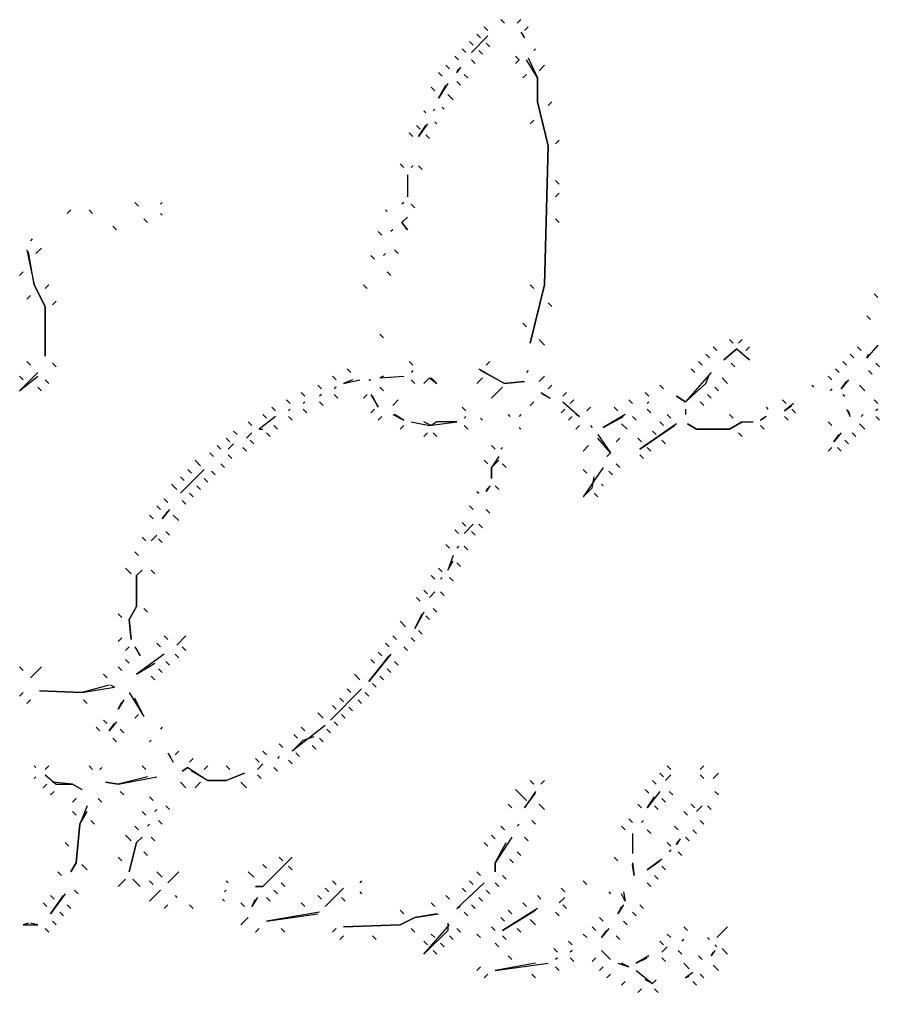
# Model space of a CAD drawing. Extents: x 1 to 2775, y -31 to 2075.
# Drawn here: x 1895.2 to 1973.5, y 1698.8 to 1787.5 of the extents above; entities that cross this region are included whole.
import ezdxf

# ---------------------------------------------------------------- set-up
doc = ezdxf.new("R2010")
doc.units = 0
doc.layers.add('LINEWORK', color=4, linetype='CONTINUOUS')

msp = doc.modelspace()

# ---------------------------------------------------------------- linework, layer by layer
at = {"layer": 'LINEWORK'}
for points in [[(1937.5, 1786.8333), (1937.8333, 1786.5)], [(1939, 1787.5), (1939.3333, 1787.1667)], [(1940.8333, 1787.5), (1940.5, 1787.1667)], [(1941.5, 1786.8333), (1941.1667, 1786.5)], [(1937.8333, 1786), (1936.3333, 1784.5)], [(1936.8333, 1786.1667), (1937.1667, 1785.8333)], [(1940.8333, 1786.3333), (1941.1667, 1785.8333), (1941, 1786.1667)], [(1936.1667, 1785.5), (1936.5, 1785.1667)], [(1937.6667, 1785.3333), (1938, 1785)], [(1934.8333, 1784.1667), (1935.1667, 1783.8333)], [(1935.5, 1784.8333), (1935.8333, 1784.5)], [(1937, 1784.6667), (1937.3333, 1784.3333)], [(1940.3333, 1784.1667), (1940.6667, 1783.8333), (1940.3333, 1783.5), (1940.6667, 1783.8333)], [(1941.5, 1784), (1942.3333, 1782.1667), (1942.3333, 1780), (1943.3333, 1776), (1943, 1763.3333), (1941.6667, 1758), (1943, 1763.3333), (1943.3333, 1776), (1942.3333, 1780), (1942.3333, 1782.1667), (1941.3333, 1783.8333)], [(1942.1667, 1784.8333), (1942, 1784.6667)], [(1934, 1783.3333), (1934.3333, 1783)], [(1935.3333, 1783.1667), (1935, 1782.6667), (1935.1667, 1783)], [(1936.3333, 1783.8333), (1936.6667, 1783.5)], [(1943, 1783.3333), (1942.5, 1782.8333)], [(1933.3333, 1782.6667), (1933.6667, 1782.3333)], [(1935.6667, 1782.5), (1936, 1782.1667)], [(1941.3333, 1782.5), (1941, 1782.1667)], [(1932.6667, 1781.3333), (1933, 1781)], [(1934.1667, 1781.6667), (1933.3333, 1780.3333), (1934, 1781.5)], [(1935, 1781.8333), (1935.3333, 1781.5)], [(1934.1667, 1780.6667), (1934.6667, 1780.1667)], [(1943.6667, 1780), (1943.3333, 1779.6667)], [(1932, 1779.1667), (1932.1667, 1779)], [(1933, 1779.3333), (1932.8333, 1779.1667)], [(1933.6667, 1779.5), (1933.8333, 1779.3333)], [(1931.3333, 1777.8333), (1931.6667, 1777.5)], [(1932.3333, 1778), (1931.5, 1776.8333), (1932.1667, 1777.8333)], [(1933, 1778.1667), (1933.1667, 1778)], [(1942, 1778.3333), (1941.6667, 1778)], [(1930.6667, 1777.1667), (1931, 1776.8333)], [(1932.1667, 1777), (1932.5, 1776.6667)], [(1944.3333, 1776.5), (1944, 1776.1667)], [(1929.8333, 1774.3333), (1930.1667, 1774)], [(1931, 1774.1667), (1930.8333, 1774)], [(1931.5, 1774.1667), (1931.8333, 1773.8333)], [(1930.5, 1773.3333), (1930.5, 1771.3333)], [(1944, 1772.8333), (1944.3333, 1772.5)], [(1944.3333, 1771.6667), (1944, 1771.3333)], [(1905.6667, 1770.8333), (1906, 1770.5)], [(1908.1667, 1770.8333), (1908, 1770.6667)], [(1930.1667, 1770.8333), (1930, 1770.6667)], [(1899.8333, 1770.1667), (1899.5, 1769.8333)], [(1901.5, 1770.1667), (1901.8333, 1769.8333)], [(1908, 1769.8333), (1908.1667, 1769.6667)], [(1928.5, 1770.1667), (1928.6667, 1770)], [(1930.8333, 1770.6667), (1931.1667, 1770.3333)], [(1906.5, 1769.3333), (1906.8333, 1769)], [(1930.5, 1769.5), (1930, 1769), (1930.5, 1768.3333), (1930, 1769)], [(1944, 1769.3333), (1944.3333, 1769)], [(1903.6667, 1768.6667), (1904, 1768.3333)], [(1927.8333, 1768.1667), (1928.1667, 1767.8333)], [(1929.1667, 1768.3333), (1929, 1768.1667)], [(1896.3333, 1767.5), (1896.1667, 1767.3333)], [(1895.8333, 1766.5), (1896.5, 1763.3333), (1897.5, 1761.3333), (1897.5, 1756.8333), (1897.5, 1761.3333), (1896.5, 1763.3333), (1896, 1766.3333)], [(1897.1667, 1766.6667), (1896.6667, 1766.1667)], [(1929.3333, 1766.5), (1929.6667, 1766.1667)], [(1927.1667, 1766), (1927.5, 1765.6667)], [(1928.5, 1766.1667), (1928.3333, 1766)], [(1895.5, 1764.5), (1895.1667, 1764.1667)], [(1928.6667, 1764.5), (1929, 1764.1667)], [(1897.8333, 1763.3333), (1897.5, 1763)], [(1926.5, 1763.3333), (1926.8333, 1763)], [(1941.6667, 1763.3333), (1942, 1763)], [(1896.1667, 1762.3333), (1895.8333, 1762)], [(1898.5, 1761.8333), (1898.1667, 1761.5)], [(1973, 1762.5), (1973.3333, 1762.1667)], [(1943.3333, 1761.6667), (1943.6667, 1761.3333)], [(1972.3333, 1760.5), (1972.6667, 1760.1667)], [(1941, 1759.8333), (1941.3333, 1759.5)], [(1928, 1758.8333), (1928.3333, 1758.5)], [(1942.5, 1758.3333), (1943, 1757.8333)], [(1959.8333, 1758.3333), (1960.1667, 1758)], [(1961, 1758.3333), (1960.6667, 1758)], [(1958.3333, 1757.6667), (1958.6667, 1757.3333)], [(1960.5, 1757.5), (1959.3333, 1756.5), (1960.5, 1757.5), (1961.6667, 1756.5), (1960.8333, 1757.1667)], [(1961.6667, 1757.6667), (1961.3333, 1757.3333)], [(1971.5, 1757.6667), (1971.8333, 1757.3333)], [(1973.3333, 1757.8333), (1972.3333, 1756.6667), (1972.5, 1757)], [(1957.6667, 1757), (1958, 1756.6667)], [(1970.8333, 1757), (1971.1667, 1756.6667)], [(1895.8333, 1756.3333), (1896.1667, 1756)], [(1898.1667, 1756.1667), (1898.5, 1755.8333)], [(1925, 1755.6667), (1925.3333, 1755.3333)], [(1930.6667, 1756.3333), (1931, 1756)], [(1937, 1755.6667), (1939.3333, 1754.3333), (1941.1667, 1754.5), (1939.3333, 1754.3333), (1937.1667, 1755.5)], [(1938, 1756.3333), (1937.6667, 1756)], [(1956.3333, 1755.6667), (1956.6667, 1755.3333)], [(1957, 1756.3333), (1957.3333, 1756)], [(1960, 1756.1667), (1960.3333, 1755.8333)], [(1969.5, 1755.6667), (1969.8333, 1755.3333)], [(1970.1667, 1756.3333), (1970.5, 1756)], [(1973.1667, 1756.1667), (1973.5, 1755.8333)], [(1896.8333, 1755.3333), (1895.1667, 1753.6667), (1896.8333, 1755)], [(1895.1667, 1755), (1895.5, 1754.6667)], [(1923.6667, 1755), (1924, 1754.6667)], [(1928.3333, 1755), (1928, 1754.8333), (1930.1667, 1755)], [(1931, 1755.5), (1930.8333, 1755.3333)], [(1932.5, 1754.8333), (1932, 1754.3333), (1932.5, 1754.8333), (1933.1667, 1754.3333), (1932.6667, 1754.8333)], [(1937.3333, 1754.8333), (1936.8333, 1754.3333)], [(1941.5, 1755.5), (1941.3333, 1755.3333)], [(1943, 1755), (1942.5, 1754.5)], [(1958.1667, 1755.3333), (1955.8333, 1752.6667), (1955, 1753.1667), (1955.8333, 1752.6667), (1957.6667, 1754.3333), (1958, 1755.1667)], [(1959.1667, 1754.8333), (1959.6667, 1754.3333)], [(1968.8333, 1755), (1969.1667, 1754.6667)], [(1972.5, 1755.5), (1972.8333, 1755.1667)], [(1896.8333, 1754), (1897.1667, 1753.6667)], [(1897.5, 1754.6667), (1897.8333, 1754.3333)], [(1922.3333, 1754.1667), (1922.6667, 1753.8333)], [(1924, 1754), (1923.8333, 1753.8333)], [(1925.5, 1754.6667), (1924.6667, 1754.3333), (1926.1667, 1754.6667)], [(1927, 1754.6667), (1927.1667, 1754.6667)], [(1928, 1754), (1928.3333, 1753.6667)], [(1930.8333, 1754.6667), (1931.1667, 1754.3333)], [(1939.1667, 1754), (1938.1667, 1753)], [(1943.6667, 1754.1667), (1943.3333, 1753.8333)], [(1953.5, 1754.1667), (1953.8333, 1753.8333)], [(1958.5, 1754), (1958.8333, 1753.6667)], [(1967.3333, 1754.1667), (1967.5, 1754)], [(1969.1667, 1753.8333), (1969, 1753.6667)], [(1970.6667, 1754.6667), (1970, 1753.8333), (1970.5, 1754.5)], [(1971.6667, 1754.1667), (1972.1667, 1753.6667)], [(1920.8333, 1753.5), (1921.1667, 1753.1667)], [(1922.6667, 1753.3333), (1922.5, 1753.1667)], [(1923.8333, 1753.3333), (1924.1667, 1753)], [(1926.8333, 1753.3333), (1926.5, 1753)], [(1927.1667, 1753.3333), (1927.8333, 1752.1667), (1927.3333, 1753.1667)], [(1942.6667, 1753.5), (1943.5, 1753), (1942.8333, 1753.3333)], [(1945, 1753.5), (1944.6667, 1753.1667)], [(1952.1667, 1753.5), (1952.5, 1753.1667)], [(1957.8333, 1753.3333), (1958.1667, 1753)], [(1970.1667, 1753.3333), (1970.3333, 1753.1667)], [(1918.1667, 1752.1667), (1918.5, 1751.8333)], [(1919.5, 1752.8333), (1919.8333, 1752.5)], [(1921.1667, 1752.6667), (1921, 1752.5)], [(1922.5, 1752.6667), (1922.8333, 1752.3333)], [(1929.6667, 1752.8333), (1929.1667, 1752.3333)], [(1935.5, 1752.1667), (1935.8333, 1751.8333)], [(1942, 1752.6667), (1941.6667, 1752.3333)], [(1944.6667, 1752.6667), (1946.1667, 1751.3333), (1945.8333, 1751.5)], [(1945.6667, 1752.8333), (1945.3333, 1752.5)], [(1947.1667, 1752.1667), (1946.8333, 1751.8333)], [(1949.3333, 1752.1667), (1949.6667, 1751.8333)], [(1950.6667, 1752.8333), (1951, 1752.5)], [(1952.5, 1752.6667), (1952.3333, 1752.5)], [(1957.1667, 1752.6667), (1957.5, 1752.3333)], [(1963.1667, 1752.1667), (1963.3333, 1752)], [(1964.6667, 1752.8333), (1965, 1752.5)], [(1965.6667, 1752.5), (1964.8333, 1751.8333), (1965.5, 1752.3333)], [(1973, 1752.8333), (1973.3333, 1752.5)], [(1918.5, 1751.3333), (1917, 1750.1667), (1917.3333, 1750.1667)], [(1917.3333, 1751.5), (1917.6667, 1751.1667)], [(1919.8333, 1752), (1919.6667, 1751.8333)], [(1919.6667, 1751.3333), (1920, 1751)], [(1921, 1752), (1921.3333, 1751.6667)], [(1927.5, 1752), (1927.1667, 1751.6667)], [(1928.1667, 1751.3333), (1927.8333, 1751)], [(1929.1667, 1751.5), (1930.1667, 1751), (1929.3333, 1751.5)], [(1935.8333, 1751.3333), (1935.6667, 1751.1667)], [(1939.6667, 1751.5), (1939.8333, 1751.3333)], [(1940.8333, 1751.5), (1940.6667, 1751.3333)], [(1944.8333, 1752), (1944.5, 1751.6667)], [(1945.5, 1751.3333), (1945.1667, 1751)], [(1950.3333, 1751.5), (1948.3333, 1750.3333), (1950.1667, 1751.3333)], [(1951, 1751.3333), (1951.3333, 1751)], [(1952.3333, 1752), (1952.6667, 1751.6667)], [(1954.1667, 1751.5), (1954.5, 1751.1667)], [(1955.8333, 1752), (1955.8333, 1751.5)], [(1959.8333, 1751.5), (1960.1667, 1751.1667)], [(1963.1667, 1751.3333), (1962.6667, 1751), (1963, 1751.1667)], [(1964.8333, 1751.3333), (1965.1667, 1751)], [(1965.5, 1752), (1965.8333, 1751.6667)], [(1970.5, 1752), (1970.8333, 1751.3333), (1970.6667, 1751.8333)], [(1972, 1751.5), (1971.8333, 1751.3333)], [(1973.3333, 1752), (1973.1667, 1751.8333)], [(1973.1667, 1751.3333), (1973.5, 1751)], [(1916, 1750.8333), (1916.3333, 1750.5)], [(1918.3333, 1750.5), (1918.6667, 1750.1667)], [(1930.1667, 1750.5), (1929.8333, 1750.1667)], [(1930.8333, 1750.8333), (1932.5, 1750.5), (1935, 1750.8333), (1933.1667, 1750.8333), (1932.6667, 1750.5), (1932, 1750.8333)], [(1935.6667, 1750.5), (1936, 1750.1667)], [(1937.1667, 1751.1667), (1937.3333, 1751)], [(1940.6667, 1750.3333), (1940.8333, 1750.1667)], [(1946.1667, 1750.5), (1945.8333, 1750.1667)], [(1947.1667, 1750.5), (1947.3333, 1750.3333)], [(1950, 1750.6667), (1950.5, 1750.1667)], [(1955, 1750.6667), (1951.6667, 1748.3333), (1954.8333, 1750.5)], [(1953.5, 1750.8333), (1953.8333, 1750.5)], [(1961, 1750.8333), (1959.8333, 1750.1667), (1956.8333, 1750.1667), (1956, 1750.6667), (1956.8333, 1750.1667), (1959.8333, 1750.1667), (1961, 1750.8333), (1962, 1750.8333)], [(1962.6667, 1750.5), (1963, 1750.1667)], [(1968.8333, 1750.8333), (1969.1667, 1750.5)], [(1971.6667, 1750.6667), (1972.1667, 1750.1667)], [(1914.6667, 1750), (1915, 1749.6667)], [(1916.3333, 1749.8333), (1915.8333, 1749.3333)], [(1917.6667, 1749.8333), (1918, 1749.5)], [(1932.3333, 1749.8333), (1932, 1749.5)], [(1932.8333, 1749.8333), (1933.1667, 1749.5)], [(1947.8333, 1749.6667), (1949, 1748), (1948.6667, 1747.6667), (1949, 1748), (1947.8333, 1749.3333)], [(1952.8333, 1750), (1953.1667, 1749.6667)], [(1960.6667, 1749.8333), (1961, 1749.5)], [(1970, 1749.8333), (1969.3333, 1749), (1969.8333, 1749.6667)], [(1971, 1749.8333), (1971.3333, 1749.5)], [(1913.1667, 1748.6667), (1913.5, 1748.3333)], [(1914, 1749.3333), (1914.3333, 1749)], [(1914.6667, 1748.8333), (1914.1667, 1748.3333)], [(1916.1667, 1749.1667), (1916.5, 1748.8333)], [(1938.1667, 1748.6667), (1938.5, 1748.3333)], [(1947, 1748.6667), (1946.5, 1748.1667)], [(1949.8333, 1749.3333), (1949.5, 1749)], [(1951.5, 1749.3333), (1951.8333, 1749)], [(1953.6667, 1749.1667), (1954, 1748.8333)], [(1970.3333, 1749.1667), (1970.6667, 1748.8333)], [(1912.5, 1748), (1912.8333, 1747.6667)], [(1914.1667, 1747.8333), (1914.5, 1747.5)], [(1915.5, 1748.5), (1915.8333, 1748.1667)], [(1938.8333, 1747.6667), (1938.1667, 1746.6667), (1938.1667, 1745.6667), (1938.1667, 1746.6667), (1938.8333, 1747.3333)], [(1939.1667, 1748.5), (1939, 1748.3333)], [(1951.6667, 1747.8333), (1952, 1747.5)], [(1952.3333, 1748.5), (1952.6667, 1748.1667)], [(1969.1667, 1748.5), (1968.8333, 1748.1667)], [(1969.6667, 1748.5), (1970, 1748.1667)], [(1911.1667, 1747.3333), (1911.6667, 1746.8333)], [(1913.5, 1747), (1913.8333, 1746.6667)], [(1937.5, 1747.3333), (1937.8333, 1747)], [(1939.1667, 1747), (1939.5, 1746.6667)], [(1949.5, 1747), (1949.8333, 1746.6667)], [(1912, 1746.5), (1909.8333, 1744.3333)], [(1910.5, 1746.5), (1910.8333, 1746.1667)], [(1912.6667, 1746.3333), (1913, 1746)], [(1948.3333, 1746.6667), (1946.5, 1744), (1947.3333, 1744.8333), (1947.5, 1745.8333)], [(1946.5, 1746.5), (1946.8333, 1746.1667)], [(1948.8333, 1746.3333), (1949.1667, 1746)], [(1909, 1745.1667), (1909.5, 1744.6667)], [(1909.8333, 1745.8333), (1910.1667, 1745.5)], [(1911.3333, 1745), (1911.6667, 1744.6667)], [(1912, 1745.6667), (1912.3333, 1745.3333)], [(1938, 1745), (1937.6667, 1744.5), (1937.8333, 1744.8333)], [(1938.5, 1745), (1938.8333, 1744.6667)], [(1948.1667, 1745.1667), (1948.3333, 1745)], [(1910.6667, 1744.3333), (1911, 1744)], [(1936.8333, 1744.5), (1937, 1744.3333)], [(1947.5, 1744.3333), (1947.8333, 1744)], [(1908.3333, 1743.8333), (1908.6667, 1743.5)], [(1910, 1743.6667), (1910.3333, 1743.3333)], [(1907, 1742.3333), (1907.3333, 1742)], [(1907.6667, 1743.1667), (1908, 1742.8333)], [(1908.8333, 1742.8333), (1908.1667, 1742), (1908.6667, 1742.6667)], [(1909.1667, 1742.3333), (1909.6667, 1741.8333)], [(1936.1667, 1743.1667), (1936.5, 1742.8333)], [(1937.6667, 1742.8333), (1938, 1742.5)], [(1935.5, 1741.6667), (1935.8333, 1741.3333)], [(1936.5, 1741.5), (1935.6667, 1740.6667)], [(1937, 1741.5), (1937.3333, 1741.1667)], [(1908.5, 1740.8333), (1908.8333, 1740.5)], [(1934.8333, 1741), (1935.1667, 1740.6667)], [(1936.3333, 1740.8333), (1936.6667, 1740.5)], [(1906.3333, 1740.3333), (1906.6667, 1740)], [(1907.6667, 1740.5), (1907.1667, 1740)], [(1907.8333, 1740.1667), (1908.1667, 1739.8333)], [(1934, 1739.6667), (1934.3333, 1739.3333)], [(1905.6667, 1739), (1906, 1738.6667)], [(1935.1667, 1739.5), (1935, 1739.3333)], [(1935.6667, 1739.5), (1936, 1739.1667)], [(1934.6667, 1738.6667), (1934.1667, 1737.3333), (1934.6667, 1738.1667)], [(1935, 1738), (1935.3333, 1737.6667)], [(1904.8333, 1737.5), (1905.3333, 1737)], [(1906.3333, 1737.3333), (1905.8333, 1736.8333), (1905.8333, 1734), (1905.1667, 1732.8333), (1905.3333, 1731), (1905.1667, 1732.8333), (1905.8333, 1734), (1905.8333, 1736.8333)], [(1907.1667, 1737.3333), (1907.5, 1737)], [(1933.3333, 1737.5), (1933.6667, 1737.1667)], [(1932.6667, 1736.8333), (1933, 1736.5)], [(1933.6667, 1736.6667), (1933.5, 1736.5)], [(1934.3333, 1736.6667), (1934.6667, 1736.3333)], [(1932, 1735.5), (1932.3333, 1735.1667)], [(1933, 1735.3333), (1932.5, 1734.8333)], [(1933.5, 1735.3333), (1933.8333, 1735)], [(1931.3333, 1734.8333), (1931.6667, 1734.5)], [(1906.5, 1733.8333), (1906.8333, 1733.5)], [(1932, 1733.5), (1931.1667, 1732), (1931.8333, 1733.3333)], [(1932.8333, 1733.8333), (1933.1667, 1733.5)], [(1904.1667, 1733.3333), (1904.5, 1733)], [(1929.8333, 1732.6667), (1930.3333, 1732.1667)], [(1932.1667, 1733.1667), (1932.5, 1732.8333)], [(1931.5, 1731.8333), (1931.8333, 1731.5)], [(1904.5, 1731.1667), (1904.1667, 1730.8333)], [(1908.3333, 1731.3333), (1908.6667, 1731)], [(1910.3333, 1731.3333), (1909.5, 1730.5)], [(1929.1667, 1731.3333), (1929.5, 1731)], [(1930.8333, 1731.1667), (1931.1667, 1730.8333)], [(1905.1667, 1730.3333), (1904.8333, 1730)], [(1905.6667, 1730.3333), (1906.1667, 1729.5), (1905.8333, 1730.1667)], [(1907.6667, 1730.6667), (1908, 1730.3333)], [(1910, 1730.3333), (1910.3333, 1730)], [(1928.5, 1730.6667), (1928.8333, 1730.3333)], [(1930.1667, 1730.3333), (1930.5, 1730)], [(1904.8333, 1729.1667), (1905.1667, 1728.8333)], [(1908.3333, 1729.6667), (1905.8333, 1727.8333), (1907.5, 1728.8333)], [(1909.3333, 1729.6667), (1909.6667, 1729.3333)], [(1929, 1729.6667), (1927, 1727.1667), (1928.8333, 1729.5)], [(1927.1667, 1729.1667), (1927.5, 1728.8333)], [(1927.8333, 1729.8333), (1928.1667, 1729.5)], [(1895.1667, 1728.5), (1895.5, 1728.1667)], [(1897.1667, 1728.5), (1896.1667, 1727.5)], [(1904.1667, 1728.5), (1904.5, 1728.1667)], [(1907.8333, 1728.3333), (1908.1667, 1728)], [(1908.5, 1729), (1908.8333, 1728.6667)], [(1928.6667, 1728.3333), (1929, 1728)], [(1929.3333, 1729), (1929.6667, 1728.6667)], [(1902.8333, 1727.8333), (1903.1667, 1727.5)], [(1907.1667, 1727.6667), (1907.5, 1727.3333)], [(1925.6667, 1727.8333), (1926.1667, 1727.3333)], [(1928, 1727.6667), (1928.3333, 1727.3333)], [(1903.3333, 1726.8333), (1900.8333, 1726.1667), (1897, 1726.3333), (1900.8333, 1726.1667), (1903.8333, 1726.6667), (1903.5, 1726.8333)], [(1926.3333, 1726.5), (1923.5, 1723.6667)], [(1925, 1726.5), (1925.3333, 1726.1667)], [(1927.3333, 1727), (1927.6667, 1726.6667)], [(1895.5, 1726.1667), (1895.1667, 1725.8333)], [(1896.1667, 1725.5), (1895.8333, 1725.1667)], [(1901, 1725.5), (1901.3333, 1725.1667)], [(1904.6667, 1725.5), (1904.1667, 1724.6667), (1904.5, 1725.3333)], [(1905.1667, 1726.1667), (1906.5, 1724), (1905.6667, 1725.6667)], [(1924.3333, 1725.6667), (1924.6667, 1725.3333)], [(1926, 1725.5), (1926.3333, 1725.1667)], [(1926.6667, 1726.1667), (1927, 1725.8333)], [(1923.6667, 1725), (1924, 1724.6667)], [(1925.1667, 1724.8333), (1925.5, 1724.5)], [(1906, 1724.1667), (1905.6667, 1723.8333)], [(1922.3333, 1724.3333), (1922.8333, 1723.8333)], [(1924.5, 1724.1667), (1924.8333, 1723.8333)], [(1902.1667, 1723), (1902.5, 1722.6667)], [(1902.8333, 1723.6667), (1903.1667, 1723.3333)], [(1904, 1723.5), (1903.3333, 1722.6667), (1903.8333, 1723.3333)], [(1904.3333, 1722.8333), (1904.6667, 1722.5)], [(1908.1667, 1723), (1908, 1722.8333)], [(1923, 1723.1667), (1920, 1720.8333), (1921, 1721.8333), (1922, 1722.1667)], [(1920.8333, 1723), (1921.1667, 1722.6667)], [(1923.1667, 1722.8333), (1923.5, 1722.5)], [(1923.8333, 1723.5), (1924.1667, 1723.1667)], [(1903.6667, 1722), (1904, 1721.6667)], [(1920.1667, 1722.3333), (1920.5, 1722)], [(1922.5, 1722), (1922.8333, 1721.6667)], [(1907.1667, 1721.8333), (1907, 1721.6667)], [(1918.8333, 1721.5), (1919.1667, 1721.1667)], [(1921.8333, 1721.3333), (1922.1667, 1721)], [(1908.6667, 1720.6667), (1909.1667, 1719.8333), (1908.8333, 1720.5)], [(1909.6667, 1720.8333), (1909.3333, 1720.5)], [(1911, 1720.1667), (1910.6667, 1719.8333)], [(1916.6667, 1720.1667), (1917, 1719.8333)], [(1917.3333, 1720.8333), (1917.6667, 1720.5)], [(1918.8333, 1720.3333), (1918.6667, 1720.1667)], [(1920.3333, 1720.6667), (1920.6667, 1720.3333)], [(1896.5, 1719.5), (1896.6667, 1719.3333)], [(1897.8333, 1719.5), (1897.5, 1719.1667)], [(1901.5, 1719.5), (1901.8333, 1719.1667)], [(1902.6667, 1719.3333), (1902.5, 1719.1667)], [(1906.3333, 1719.5), (1906.6667, 1719.1667)], [(1910.5, 1719.3333), (1910, 1719), (1910.5, 1719.3333), (1912.3333, 1718.1667), (1914, 1718.1667), (1915.6667, 1718.8333), (1914, 1718.1667), (1912.3333, 1718.1667), (1910.8333, 1719)], [(1912.3333, 1719.5), (1912, 1719.1667)], [(1914, 1719.5), (1914.3333, 1719.1667)], [(1917.3333, 1719.6667), (1916.8333, 1719.1667)], [(1918.3333, 1719.3333), (1918.6667, 1719)], [(1919.6667, 1720), (1920, 1719.6667)], [(1954.1667, 1719.5), (1954.5, 1719.1667)], [(1957.5, 1719.5), (1957.1667, 1719.1667)], [(1896.6667, 1718.5), (1896.5, 1718.3333)], [(1897.5, 1718.6667), (1898.5, 1717.8333), (1900, 1717.8333), (1900.8333, 1717.3333), (1900, 1717.8333), (1898.1667, 1718)], [(1906.8333, 1718.5), (1904.1667, 1717.8333), (1903, 1718), (1904.1667, 1717.8333), (1907.6667, 1718.5)], [(1916.8333, 1718.6667), (1917.1667, 1718.3333)], [(1953.5, 1718.8333), (1953.8333, 1718.5)], [(1954.5, 1718.6667), (1954, 1718.1667)], [(1957.1667, 1718.6667), (1957.5, 1718.3333)], [(1958.8333, 1718.8333), (1958.3333, 1718.3333)], [(1897.6667, 1717.8333), (1897.3333, 1717.5)], [(1909.8333, 1718), (1910.3333, 1717.5)], [(1911.6667, 1718), (1911.1667, 1717.5)], [(1915.3333, 1718), (1915.8333, 1717.5)], [(1941.6667, 1718.1667), (1942, 1717.8333)], [(1943, 1718.1667), (1942.6667, 1717.8333)], [(1952.8333, 1718.1667), (1953.1667, 1717.8333)], [(1898.3333, 1717.1667), (1898, 1716.8333)], [(1904.3333, 1717.1667), (1904.6667, 1716.8333)], [(1907, 1716.6667), (1907.3333, 1716.3333)], [(1940.3333, 1717.3333), (1941.3333, 1716.3333)], [(1942.1667, 1717.1667), (1941.1667, 1715.6667), (1942.1667, 1717)], [(1952.1667, 1717.3333), (1952.5, 1717)], [(1953.5, 1717.1667), (1952.3333, 1715.6667), (1953, 1716.6667)], [(1954.3333, 1717.1667), (1954.6667, 1716.8333)], [(1958.5, 1717.1667), (1958.8333, 1716.8333)], [(1901.3333, 1715.8333), (1900.6667, 1714.1667), (1900.3333, 1710.6667), (1899.8333, 1709.8333), (1900.3333, 1710.6667), (1900.6667, 1714.1667), (1901.3333, 1715.3333)], [(1900.3333, 1716.5), (1900, 1716.1667)], [(1902.3333, 1716.5), (1902.6667, 1716.1667)], [(1908.5, 1715.8333), (1908.8333, 1715.5)], [(1939.6667, 1716), (1940, 1715.6667)], [(1942.5, 1716), (1943, 1715.5)], [(1951.5, 1716), (1951.8333, 1715.6667)], [(1953, 1715.8333), (1953.3333, 1715.5)], [(1953.6667, 1716.5), (1954, 1716.1667)], [(1956.3333, 1716), (1956.6667, 1715.6667)], [(1957.3333, 1715.8333), (1956.8333, 1715.3333)], [(1957.8333, 1715.8333), (1958.1667, 1715.5)], [(1900, 1715.3333), (1900.3333, 1715)], [(1906.3333, 1715.3333), (1906.6667, 1715)], [(1907.6667, 1715.5), (1907.5, 1715.3333)], [(1955.6667, 1715.3333), (1956, 1715)], [(1901.6667, 1714.5), (1902, 1714.1667)], [(1905.6667, 1714), (1906, 1713.6667)], [(1907, 1714.1667), (1906.8333, 1714)], [(1907.8333, 1714.5), (1908.1667, 1714.1667)], [(1939, 1714), (1939.3333, 1713.6667)], [(1940.6667, 1714.1667), (1940.5, 1714)], [(1941.8333, 1714.5), (1942.1667, 1714.1667)], [(1950, 1714), (1950.3333, 1713.6667)], [(1950.6667, 1714.6667), (1951, 1714.3333)], [(1952, 1714.5), (1951.8333, 1714.3333)], [(1954.8333, 1714), (1955.1667, 1713.6667)], [(1957.1667, 1714.5), (1957.5, 1714.1667)], [(1904.8333, 1713.1667), (1905.3333, 1712.6667)], [(1938.1667, 1713.1667), (1938.5, 1712.8333)], [(1951, 1713.3333), (1951, 1711.5)], [(1952.3333, 1713.6667), (1952.6667, 1713.3333)], [(1956.5, 1713.6667), (1956.8333, 1713.3333)], [(1899.3333, 1712.5), (1899.6667, 1712.1667)], [(1906.3333, 1713), (1905.8333, 1712.5), (1905.1667, 1709.8333), (1905.8333, 1712.5)], [(1907.1667, 1713), (1907.5, 1712.6667)], [(1937.5, 1712.5), (1937.8333, 1712.1667)], [(1940, 1713), (1938.5, 1710.6667), (1938.5, 1709.8333), (1938.5, 1710.6667), (1939.5, 1712.5)], [(1941.1667, 1713), (1941.5, 1712.6667)], [(1954.1667, 1712.5), (1954.5, 1712.1667)], [(1955.3333, 1712.8333), (1955, 1712.3333), (1955.1667, 1712.6667)], [(1955.8333, 1713), (1956.1667, 1712.6667)], [(1906.5, 1711.6667), (1906.8333, 1711.3333)], [(1940.5, 1711.6667), (1940.8333, 1711.3333)], [(1954.5, 1711.8333), (1954.3333, 1711.6667)], [(1955.1667, 1711.6667), (1955.5, 1711.3333)], [(1900.8333, 1710.5), (1901.3333, 1710)], [(1904.1667, 1711.1667), (1904.5, 1710.8333)], [(1920, 1711.1667), (1917.3333, 1708.5), (1916.6667, 1708.5), (1917.3333, 1708.5)], [(1917.3333, 1710.5), (1917.6667, 1710.1667)], [(1918.8333, 1711.1667), (1919.1667, 1710.8333)], [(1939.8333, 1711), (1940.1667, 1710.6667)], [(1949.3333, 1711.1667), (1949.6667, 1710.8333)], [(1951, 1710.6667), (1951.1667, 1709.5), (1951, 1710.5)], [(1953.6667, 1711), (1952.3333, 1710), (1953.5, 1710.8333)], [(1898.6667, 1709.8333), (1899, 1709.5)], [(1907.6667, 1709.8333), (1908.1667, 1709.3333)], [(1909.6667, 1709.8333), (1908.6667, 1708.8333)], [(1916, 1709.8333), (1916.5, 1709.3333)], [(1919.6667, 1710.3333), (1920, 1710)], [(1936.8333, 1709.8333), (1937.1667, 1709.5)], [(1939.1667, 1709.5), (1939.5, 1709.1667)], [(1953, 1709.5), (1953.3333, 1709.1667)], [(1953.6667, 1710.3333), (1954, 1710)], [(1904.8333, 1709.1667), (1904.1667, 1708.5)], [(1905.5, 1709.1667), (1906.1667, 1708.5)], [(1907, 1709), (1907.3333, 1708.6667)], [(1914, 1709), (1914.1667, 1708.8333)], [(1919, 1708.8333), (1919.3333, 1708.5)], [(1923.6667, 1709), (1924, 1708.6667)], [(1926.3333, 1709), (1926.1667, 1708.8333)], [(1937.5, 1708.8333), (1935, 1706.5), (1935.3333, 1706.6667)], [(1936.1667, 1709), (1936.5, 1708.6667)], [(1938.5, 1708.8333), (1938.8333, 1708.5)], [(1946.5, 1709), (1946.8333, 1708.6667)], [(1952.3333, 1708.8333), (1952.6667, 1708.5)], [(1899.3333, 1707.8333), (1898, 1706), (1899.1667, 1707.6667)], [(1900.1667, 1708.1667), (1900.5, 1707.8333)], [(1908, 1708.1667), (1907, 1707.1667)], [(1914, 1708.1667), (1913.8333, 1708)], [(1918.3333, 1708.1667), (1918.6667, 1707.8333)], [(1924.6667, 1708.3333), (1923, 1706.6667), (1924.5, 1708.1667)], [(1923, 1708.3333), (1923.3333, 1708)], [(1926.1667, 1708), (1926.3333, 1707.8333)], [(1935.5, 1708.3333), (1935.8333, 1708)], [(1937.6667, 1708.1667), (1938, 1707.8333)], [(1944.5, 1708.3333), (1944.8333, 1708)], [(1948.8333, 1708), (1949, 1707.8333)], [(1950.1667, 1708), (1950.3333, 1707.1667), (1950, 1707.8333)], [(1897.3333, 1707), (1897.6667, 1706.6667)], [(1898, 1707.6667), (1898.3333, 1707.3333)], [(1909.3333, 1707.6667), (1909.5, 1707.5)], [(1913.6667, 1707.3333), (1913.8333, 1707.1667)], [(1915.3333, 1707), (1915.6667, 1706.6667)], [(1916.8333, 1707.5), (1916.3333, 1706.6667), (1916.6667, 1707.3333)], [(1917.6667, 1707.5), (1918, 1707.1667)], [(1920.8333, 1707), (1921.1667, 1706.6667)], [(1922.3333, 1707.6667), (1922.6667, 1707.3333)], [(1924.5, 1707.5), (1924.8333, 1707.1667)], [(1932.6667, 1707), (1933, 1706.6667)], [(1934, 1707.6667), (1934.3333, 1707.3333)], [(1937, 1707.5), (1937.3333, 1707.1667)], [(1941, 1707), (1941.3333, 1706.6667)], [(1942.3333, 1707.6667), (1942.6667, 1707.3333)], [(1944.8333, 1707.5), (1944.3333, 1707)], [(1898.8333, 1706.1667), (1899.1667, 1705.8333)], [(1899.5, 1706.8333), (1899.8333, 1706.5)], [(1908.6667, 1706.8333), (1908.3333, 1706.5)], [(1910.6667, 1706.8333), (1911, 1706.5)], [(1922.5, 1706.1667), (1917.6667, 1705.3333), (1922.3333, 1706)], [(1933.1667, 1706), (1931.1667, 1705.6667), (1929.8333, 1705), (1924.6667, 1704.8333), (1929.8333, 1705), (1931.1667, 1705.6667), (1933.3333, 1706)], [(1929.8333, 1706.3333), (1930.1667, 1706)], [(1935.6667, 1706.1667), (1936, 1705.8333)], [(1936.3333, 1706.8333), (1936.6667, 1706.5)], [(1942.3333, 1706.5), (1939.1667, 1704.5), (1942.1667, 1706.3333)], [(1939.6667, 1706.3333), (1940, 1706)], [(1944, 1706.1667), (1944.3333, 1705.8333)], [(1944.6667, 1706.8333), (1945, 1706.5)], [(1950.1667, 1706.8333), (1949.6667, 1706), (1950, 1706.6667)], [(1951, 1706.1667), (1951.3333, 1705.8333)], [(1951.6667, 1706.8333), (1952, 1706.5)], [(1896, 1705.1667), (1895.5, 1705), (1896.8333, 1705), (1896.1667, 1705.1667)], [(1898.1667, 1705.3333), (1898.5, 1705)], [(1916, 1705.6667), (1915.3333, 1705)], [(1934.1667, 1705.1667), (1934.1667, 1704.5), (1932, 1702.3333), (1934.3333, 1705)], [(1939, 1705.6667), (1939.3333, 1705.3333)], [(1941.6667, 1705.5), (1942.1667, 1705)], [(1948, 1705.6667), (1948.3333, 1705.3333)], [(1950.1667, 1705.3333), (1950.5, 1705)], [(1897.5, 1704.6667), (1897.8333, 1704.3333)], [(1917, 1704.6667), (1916.6667, 1704.3333)], [(1919, 1704.6667), (1919.3333, 1704.3333)], [(1924, 1704.6667), (1923.6667, 1704.3333)], [(1930.8333, 1704.6667), (1931.1667, 1704.3333)], [(1935, 1704.6667), (1935.3333, 1704.3333)], [(1938.1667, 1704.8333), (1938.5, 1704.5)], [(1940.5, 1704.6667), (1940.8333, 1704.3333)], [(1947.3333, 1704.8333), (1947.6667, 1704.5)], [(1948.8333, 1704.6667), (1948.1667, 1703.8333), (1948.6667, 1704.5)], [(1955.6667, 1704.8333), (1956, 1704.5)], [(1959.6667, 1704.8333), (1958.6667, 1703.8333)], [(1924.6667, 1704), (1924.3333, 1703.6667)], [(1927.3333, 1704), (1927.6667, 1703.6667)], [(1932, 1703.5), (1932.3333, 1703.1667)], [(1932.6667, 1704.1667), (1933, 1703.8333)], [(1933.5, 1703.3333), (1933.8333, 1703)], [(1934.3333, 1704), (1934.6667, 1703.6667)], [(1936.8333, 1704.1667), (1937.1667, 1703.8333)], [(1938.5, 1703.3333), (1938.8333, 1703)], [(1939.1667, 1704), (1939.5, 1703.6667)], [(1945.1667, 1703.5), (1945.5, 1703.1667)], [(1946.5, 1704.1667), (1946.8333, 1703.8333)], [(1949.5, 1704), (1949.8333, 1703.6667)], [(1953.5, 1703.5), (1953.8333, 1703.1667)], [(1954.1667, 1704.1667), (1954.5, 1703.8333)], [(1955.6667, 1703.6667), (1955.5, 1703.5)], [(1957.8333, 1703.8333), (1958, 1703.6667)], [(1932.8333, 1702.6667), (1933.1667, 1702.3333)], [(1943.8333, 1702.8333), (1944.1667, 1702.5)], [(1945.5, 1702.6667), (1945.3333, 1702.5)], [(1948.1667, 1702.6667), (1949, 1701.8333)], [(1954.1667, 1703), (1953.6667, 1702.5)], [(1955.1667, 1702.6667), (1955.5, 1702.3333)], [(1958.5, 1702.6667), (1958.1667, 1702.1667), (1958.3333, 1702.5)], [(1958.5, 1703.1667), (1958.6667, 1703)], [(1959.1667, 1702.8333), (1959.6667, 1702.3333)], [(1939.6667, 1702.1667), (1940, 1701.8333)], [(1944.1667, 1702), (1944, 1701.8333)], [(1945.3333, 1702), (1945.6667, 1701.6667)], [(1947.6667, 1702), (1947.3333, 1701.6667)], [(1952.5, 1702.1667), (1951.3333, 1701.5), (1952.3333, 1702)], [(1953.6667, 1702), (1954, 1701.6667)], [(1957, 1702.1667), (1957.3333, 1701.8333)], [(1937.1667, 1701.1667), (1936.8333, 1700.8333)], [(1942.1667, 1701.5), (1938.5, 1700.8333), (1943.3333, 1701.5)], [(1944, 1701.1667), (1944.3333, 1700.8333)], [(1948.3333, 1701.1667), (1948, 1700.8333)], [(1949.6667, 1701.5), (1950.6667, 1701.1667), (1950, 1701.5)], [(1951.3333, 1700.8333), (1952.8333, 1699.6667), (1953.1667, 1700), (1952.8333, 1699.6667), (1952.1667, 1700)], [(1955.6667, 1701.5), (1956.1667, 1701)], [(1956.5, 1700.6667), (1955.8333, 1700.1667), (1956.1667, 1700.3333)], [(1958.3333, 1701.3333), (1958.8333, 1700.8333)], [(1937.8333, 1700.5), (1937.5, 1700.1667)], [(1941.8333, 1700.5), (1942.1667, 1700.1667)], [(1949, 1700.5), (1948.6667, 1700.1667)], [(1950.3333, 1699.8333), (1950, 1699.5)], [(1956.5, 1699.8333), (1956.8333, 1699.5)], [(1957.1667, 1700.5), (1957.5, 1700.1667)], [(1951.8333, 1699.1667), (1951.5, 1698.8333)], [(1953, 1699.1667), (1953.3333, 1698.8333)]]:
    msp.add_lwpolyline(points, dxfattribs=at)

doc.saveas('drawing.dxf')
